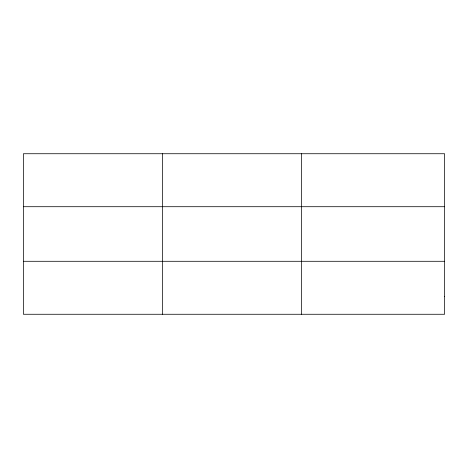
<?xml version="1.0" encoding="UTF-8"?>
<svg xmlns="http://www.w3.org/2000/svg" width="468" height="468" viewBox="0 0 468 468"><rect width="100%" height="100%" fill="white"/><g stroke="black" fill="none" stroke-linecap="round" stroke-linejoin="round"><path stroke-width="0.7" d="M162.396 314.268L162.396 153.732M301.392 314.268L301.392 153.732M23.4 206.71L444.6 206.71M23.4 261.29L444.6 261.29M444.6 296.613L444.6 314.268L23.4 314.268L23.4 153.732L444.6 153.732L444.6 296.613"/></g></svg>
